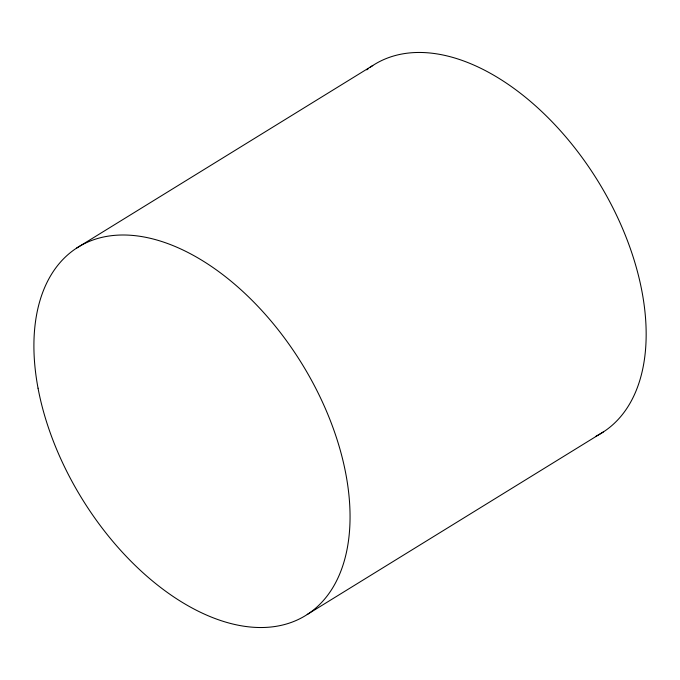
<?xml version="1.0" encoding="UTF-8"?>
<svg xmlns="http://www.w3.org/2000/svg" width="680" height="680" viewBox="0 0 680 680"><rect width="100%" height="100%" fill="white"/><g stroke="black" fill="none" stroke-linecap="round" stroke-linejoin="round"><path stroke-width="1.02" d="M76.593 248.098L372.767 65.526M307.232 614.473L603.406 431.902M366.767 69.87A216.478 129.005 58.3 0 1 368.441 68.57M370.149 67.32A216.478 129.005 58.3 0 1 598.425 181.874A216.478 129.005 58.3 0 1 596.088 436.135M38.046 388.212A216.478 129.005 58.3 0 0 299.923 618.698A216.478 129.005 58.3 0 0 237.779 286.935A216.478 129.005 58.3 0 0 38.046 388.212"/></g></svg>
